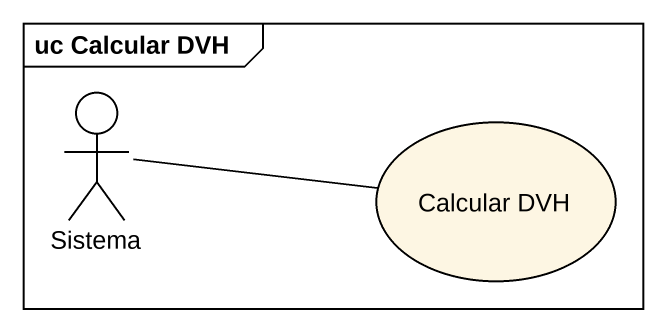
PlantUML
@startuml
mainframe uc Calcular DVH
actor Sistema
usecase "Calcular DVH" as Calcular_DVH
Sistema -right- Calcular_DVH
@enduml
